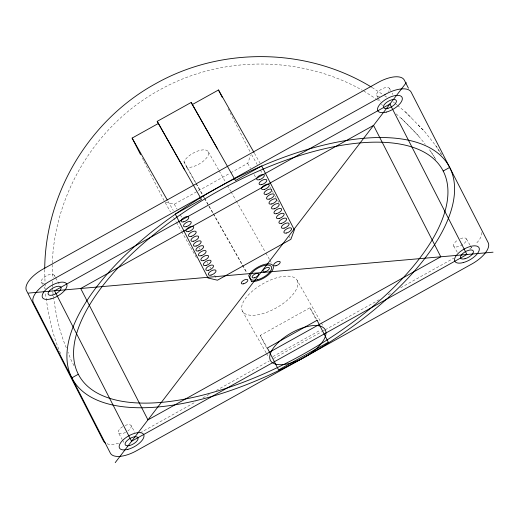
<?xml version="1.0" encoding="UTF-8"?>
<svg xmlns="http://www.w3.org/2000/svg" width="519" height="519" viewBox="0 0 519 519"><rect width="100%" height="100%" fill="white"/><g stroke="black" fill="none" stroke-linecap="round" stroke-linejoin="round"><path stroke-width="0.39" stroke-dasharray="2.6 1.95" d="M44.705 269.504L45.023 282.81M52.16 264.508L52.257 278.061M52.283 262.925C55.059 191.998 96.962 124.281 159.216 90.176C221.003 55.28 300.527 55.332 362.327 90.241M230.76 172.775L247.706 163.336L250.664 155.369M165.632 202.202L174.293 204.227L230.06 173.164M266.76 348.184L260.24 335.456L309.966 307.761L316.694 319.6M272.864 356.605L320.489 330.078M140.091 432.891L195.981 401.764M202.968 397.872L209.254 394.375M216.241 390.483L269.335 360.913M273.526 358.577L321.728 331.725M322.429 331.336L324.524 330.168M325.225 329.779L379.713 299.431M388.102 294.76L391.592 292.82M400.674 287.76L453.768 258.19M372.032 87.49L382.555 94.309M363.767 90.955L375.704 98.688M376.366 99.116L380.356 101.75M384.482 95.606L387.018 97.338M393.246 101.932L394.459 102.924M395.063 103.424L396.879 104.916M397.483 105.409L405.358 111.877L411.502 118.105M396.127 113.882C406.714 123.068 416.66 133.182 425.236 144.288M418.197 125.008L424.477 131.378L435.642 145.515L441.377 154.292M418.865 136.225L400.402 117.391M405.358 111.877L424.477 131.378M441.572 154.63L435.642 145.515M435.882 159.463L429.648 149.868L435.837 159.352M389.445 88.412L390.586 90.423M392.111 93.102L392.87 94.445M466.445 238.876L469.87 244.91M470.246 245.578L472.154 248.925M376.697 95.515L377.838 97.527M378.215 98.195L380.122 101.549M381.64 104.228L382.406 105.565M453.69 245.98L457.499 252.682M254.459 153.3L260.051 163.148M251.605 154.623L257.203 164.471M260.395 170.102L261.998 172.918M269.99 186.983L270.788 188.391M272.391 191.206L273.189 192.614M275.187 196.13L275.985 197.538M277.587 200.353L278.781 202.462M247.706 163.336L250.502 168.266M254.096 174.598L255.698 177.407M289.271 236.508L290.069 237.916M297.192 280.448A31.38 13.805 -29.6 0 1 261.524 314.001A31.38 13.805 -29.6 0 1 250.625 292.703A31.38 13.805 -29.6 0 1 297.192 280.448L320.904 322.189M321.3 322.883L322.876 325.666M208.333 151.801L218.72 170.096M219.122 170.796L225.116 181.352M227.517 185.568L230.715 191.2M231.111 191.907L235.911 200.347M236.307 201.048L265.481 252.409M265.884 253.11L269.484 259.448M269.88 260.149L271.878 263.665M183.947 161.779L186.814 167.384A14.11 6.209 -29.6 0 0 206.114 158.464A14.11 6.209 -29.6 0 0 201.787 150.01A14.11 6.209 -29.6 0 0 183.947 161.779L195.935 182.889M196.338 183.59L204.33 197.661M204.726 198.368L213.121 213.14M213.523 213.841L242.302 264.502M242.697 265.203L247.096 272.942M186.814 167.384L195.605 182.863M196.007 183.57L202.404 194.826M202.799 195.527L203.999 197.642M204.402 198.342L212.796 213.114M213.192 213.822L241.971 264.476M242.367 265.183L246.765 272.923M260.24 335.456L266.967 347.295M242.367 310.985L266.078 352.725M266.474 353.42L268.446 356.897M174.293 204.227L177.089 209.151M180.288 214.775L181.89 217.591M199.075 247.842L199.873 249.25M207.068 261.913L207.866 263.321M209.864 266.844L210.662 268.245M214.665 275.284L216.663 278.8M168.091 201.404L173.288 210.545M165.243 202.721L170.44 211.869M173.638 217.5L176.032 221.717M176.434 222.424L181.228 230.864M181.631 231.571L197.214 259.007M54.106 275.18L55.254 277.191M55.63 277.86L59.821 285.236M125.079 425.47A7.298 3.211 -29.6 0 1 131.106 425.645L134.914 432.346M41.358 282.284L42.5 284.295M44.024 286.975L45.166 288.986M122.705 426.663A7.298 3.211 -29.6 0 0 118.358 432.742L122.166 439.444M122.542 440.118L124.067 442.798M228.042 108.659L250.469 152.482M309.966 307.761L316.123 319.782M142.414 158.198L143.886 161.072M144.256 161.792L164.108 200.581M73.977 365.648L70.727 359.187L67.983 352.154M66.302 347.769C59.523 331.901 55.877 314.929 53.704 297.867M60.58 353.523C52.043 334.139 47.982 313.249 45.38 292.34M52.763 291.665L53.587 297.095M52.374 281.259L52.464 283.659M52.497 284.464L52.588 286.864M52.614 287.662L52.704 290.063M45.056 283.601L45.231 288.369M481.853 232.525A24.328 10.704 -29.6 0 1 475.78 243.93M471.829 247.407A24.328 10.704 -29.6 0 1 469.364 249.217M118.592 443.297A24.328 10.704 -29.6 0 1 106.771 443.706M379.597 96.495A7.298 3.211 -29.6 0 1 377.527 92.453A7.298 3.211 -29.6 0 1 386.545 87.432A7.298 3.211 -29.6 0 1 388.614 91.474M460.411 238.701A7.298 3.211 -29.6 0 1 465.945 241.465A7.298 3.211 -29.6 0 1 455.137 246.908A7.298 3.211 -29.6 0 1 458.037 239.895M131.106 425.645A7.298 3.211 -29.6 0 1 127.895 430.965M125.617 432.359A7.298 3.211 -29.6 0 1 118.358 432.742M44.258 283.264A7.298 3.211 -29.6 0 1 42.071 279.378A7.298 3.211 -29.6 0 1 50.817 274.24A7.298 3.211 -29.6 0 1 53.606 277.775"/><path stroke-width="0.78" d="M44.712 268.751C45.387 193.152 89.307 119.986 155.616 83.702C221.405 46.535 306.82 47.605 371.37 87.062M115.212 462.63L406.293 82.657M157.212 121.362L191.213 102.425L235.47 180.547L261.647 165.963L294.37 229.904L290.867 239.324L217.461 280.208L208.009 278.002L175.286 214.068L201.469 199.484L157.212 121.362L184.68 169.934M140.578 154.604L132.124 138.08L158.301 123.503M217.487 148.888L192.302 104.566L218.486 89.982L254.057 152.599M71.836 377.864L78.311 374.251M443.194 171.03A208.859 91.889 -29.6 0 0 133.253 252.552A208.859 91.889 -29.6 0 0 205.809 394.343A208.859 91.889 -29.6 0 0 443.194 171.03L449.668 167.423A216.274 95.146 -29.6 0 0 128.725 251.845A216.274 95.146 -29.6 0 0 203.863 398.663A216.274 95.146 -29.6 0 0 449.668 167.423M28.454 293.092L493.05 252.189M132.124 138.08L167.293 199.997M408.447 88.191L404.32 80.127A24.328 10.704 -29.6 0 0 378.189 82.43L42.856 269.199A24.328 10.704 -29.6 0 0 26.482 290.569L103.482 441.033A24.328 10.704 -29.6 0 0 105.642 443.2M218.486 89.982L222.164 97.163M191.213 102.425L192.302 104.566M385.04 94.49L49.707 281.259A24.328 10.704 -29.6 0 0 33.333 302.629L110.333 453.093A24.328 10.704 -29.6 0 0 136.465 450.79L471.797 264.022A24.328 10.704 -29.6 0 0 488.171 242.652L411.171 92.194A24.328 10.704 -29.6 0 0 385.04 94.49M389.918 104.027L54.586 290.796L131.586 441.254L466.918 254.492L389.918 104.027M373.55 125.397L80.717 288.493L147.954 419.884L440.787 256.788L373.55 125.397M317.09 320.294L267.363 347.99L278.586 369.924L328.313 342.229L317.09 320.294M251.559 281.363L248.692 275.758A14.11 6.209 -29.6 0 1 266.539 263.989A14.11 6.209 -29.6 0 1 270.866 272.443A14.11 6.209 -29.6 0 1 251.559 281.363M289.583 363.397A31.38 13.805 -29.6 0 0 325.251 329.837A31.38 13.805 -29.6 0 0 278.677 342.092A31.38 13.805 -29.6 0 0 289.583 363.397M50.94 298.873A13.864 6.098 -29.6 0 0 66.698 284.049A13.864 6.098 -29.6 0 0 46.12 289.459A13.864 6.098 -29.6 0 0 50.94 298.873M52.666 295.045A7.298 3.211 -29.6 0 0 60.963 287.241A7.298 3.211 -29.6 0 0 50.129 290.095A7.298 3.211 -29.6 0 0 52.666 295.045M127.94 449.337A13.864 6.098 -29.6 0 0 143.698 434.513A13.864 6.098 -29.6 0 0 123.12 439.924A13.864 6.098 -29.6 0 0 127.94 449.337M129.666 445.51A7.298 3.211 -29.6 0 0 137.963 437.705A7.298 3.211 -29.6 0 0 127.129 440.553A7.298 3.211 -29.6 0 0 129.666 445.51M463.272 262.569A13.864 6.098 -29.6 0 0 479.031 247.745A13.864 6.098 -29.6 0 0 458.452 253.155A13.864 6.098 -29.6 0 0 463.272 262.569M464.998 258.741A7.298 3.211 -29.6 0 0 473.296 250.937A7.298 3.211 -29.6 0 0 462.461 253.785A7.298 3.211 -29.6 0 0 464.998 258.741M386.272 112.104A13.864 6.098 -29.6 0 0 402.037 97.28A13.864 6.098 -29.6 0 0 381.459 102.691A13.864 6.098 -29.6 0 0 386.272 112.104M388.004 108.276A7.298 3.211 -29.6 0 0 396.295 100.478A7.298 3.211 -29.6 0 0 385.468 103.326A7.298 3.211 -29.6 0 0 388.004 108.276M257.554 279.728A12.164 5.352 -29.6 0 0 271.379 266.727A12.164 5.352 -29.6 0 0 253.33 271.469A12.164 5.352 -29.6 0 0 257.554 279.728M275.978 265.76A3.665 1.615 -29.6 0 0 280.15 261.836A3.665 1.615 -29.6 0 0 274.707 263.269A3.665 1.615 -29.6 0 0 275.978 265.76M265.183 271.774A3.665 1.615 -29.6 0 0 269.355 267.849A3.665 1.615 -29.6 0 0 263.912 269.283A3.665 1.615 -29.6 0 0 265.183 271.774M254.388 277.788A3.665 1.615 -29.6 0 0 258.559 273.863A3.665 1.615 -29.6 0 0 253.116 275.297A3.665 1.615 -29.6 0 0 254.388 277.788M243.593 283.796A3.665 1.615 -29.6 0 0 247.764 279.877A3.665 1.615 -29.6 0 0 242.321 281.304A3.665 1.615 -29.6 0 0 243.593 283.796M286.598 233.005A4.327 1.901 -29.6 0 0 291.509 228.386A4.327 1.901 -29.6 0 0 285.093 230.073A4.327 1.901 -29.6 0 0 286.598 233.005M284.114 228.165A4.327 1.901 -29.6 0 0 289.031 223.54A4.327 1.901 -29.6 0 0 282.615 225.227A4.327 1.901 -29.6 0 0 284.114 228.165M281.635 223.319A4.327 1.901 -29.6 0 0 286.553 218.694A4.327 1.901 -29.6 0 0 280.137 220.387A4.327 1.901 -29.6 0 0 281.635 223.319M279.157 218.473A4.327 1.901 -29.6 0 0 284.075 213.854A4.327 1.901 -29.6 0 0 277.659 215.541A4.327 1.901 -29.6 0 0 279.157 218.473M276.679 213.633A4.327 1.901 -29.6 0 0 281.596 209.008A4.327 1.901 -29.6 0 0 275.18 210.695A4.327 1.901 -29.6 0 0 276.679 213.633M274.201 208.787A4.327 1.901 -29.6 0 0 279.118 204.162A4.327 1.901 -29.6 0 0 272.702 205.855A4.327 1.901 -29.6 0 0 274.201 208.787M271.722 203.948A4.327 1.901 -29.6 0 0 276.64 199.322A4.327 1.901 -29.6 0 0 270.217 201.009A4.327 1.901 -29.6 0 0 271.722 203.948M269.244 199.101A4.327 1.901 -29.6 0 0 274.162 194.476A4.327 1.901 -29.6 0 0 267.739 196.163A4.327 1.901 -29.6 0 0 269.244 199.101M266.766 194.255A4.327 1.901 -29.6 0 0 271.684 189.63A4.327 1.901 -29.6 0 0 265.261 191.323A4.327 1.901 -29.6 0 0 266.766 194.255M264.288 189.416A4.327 1.901 -29.6 0 0 269.205 184.79A4.327 1.901 -29.6 0 0 262.783 186.477A4.327 1.901 -29.6 0 0 264.288 189.416M261.81 184.569A4.327 1.901 -29.6 0 0 266.721 179.944A4.327 1.901 -29.6 0 0 260.304 181.631A4.327 1.901 -29.6 0 0 261.81 184.569M259.331 179.723A4.327 1.901 -29.6 0 0 264.242 175.104A4.327 1.901 -29.6 0 0 257.826 176.791A4.327 1.901 -29.6 0 0 259.331 179.723M186.243 226.66A4.327 1.901 -29.6 0 0 191.154 222.035A4.327 1.901 -29.6 0 0 184.738 223.721A4.327 1.901 -29.6 0 0 186.243 226.66M188.721 231.5A4.327 1.901 -29.6 0 0 193.632 226.874A4.327 1.901 -29.6 0 0 187.216 228.568A4.327 1.901 -29.6 0 0 188.721 231.5M191.2 236.346A4.327 1.901 -29.6 0 0 196.117 231.721A4.327 1.901 -29.6 0 0 189.695 233.407A4.327 1.901 -29.6 0 0 191.2 236.346M193.678 241.186A4.327 1.901 -29.6 0 0 198.595 236.567A4.327 1.901 -29.6 0 0 192.173 238.253A4.327 1.901 -29.6 0 0 193.678 241.186M196.156 246.032A4.327 1.901 -29.6 0 0 201.074 241.406A4.327 1.901 -29.6 0 0 194.651 243.093A4.327 1.901 -29.6 0 0 196.156 246.032M198.634 250.878A4.327 1.901 -29.6 0 0 203.552 246.253A4.327 1.901 -29.6 0 0 197.129 247.939A4.327 1.901 -29.6 0 0 198.634 250.878M201.113 255.718A4.327 1.901 -29.6 0 0 206.03 251.099A4.327 1.901 -29.6 0 0 199.607 252.785A4.327 1.901 -29.6 0 0 201.113 255.718M203.591 260.564A4.327 1.901 -29.6 0 0 208.508 255.938A4.327 1.901 -29.6 0 0 202.092 257.625A4.327 1.901 -29.6 0 0 203.591 260.564M206.069 265.41A4.327 1.901 -29.6 0 0 210.986 260.785A4.327 1.901 -29.6 0 0 204.57 262.471A4.327 1.901 -29.6 0 0 206.069 265.41M208.547 270.25A4.327 1.901 -29.6 0 0 213.465 265.624A4.327 1.901 -29.6 0 0 207.049 267.317A4.327 1.901 -29.6 0 0 208.547 270.25M211.025 275.096A4.327 1.901 -29.6 0 0 215.943 270.47A4.327 1.901 -29.6 0 0 209.527 272.157A4.327 1.901 -29.6 0 0 211.025 275.096M183.758 221.814A4.327 1.901 -29.6 0 0 188.676 217.189A4.327 1.901 -29.6 0 0 182.26 218.875A4.327 1.901 -29.6 0 0 183.758 221.814"/></g></svg>
